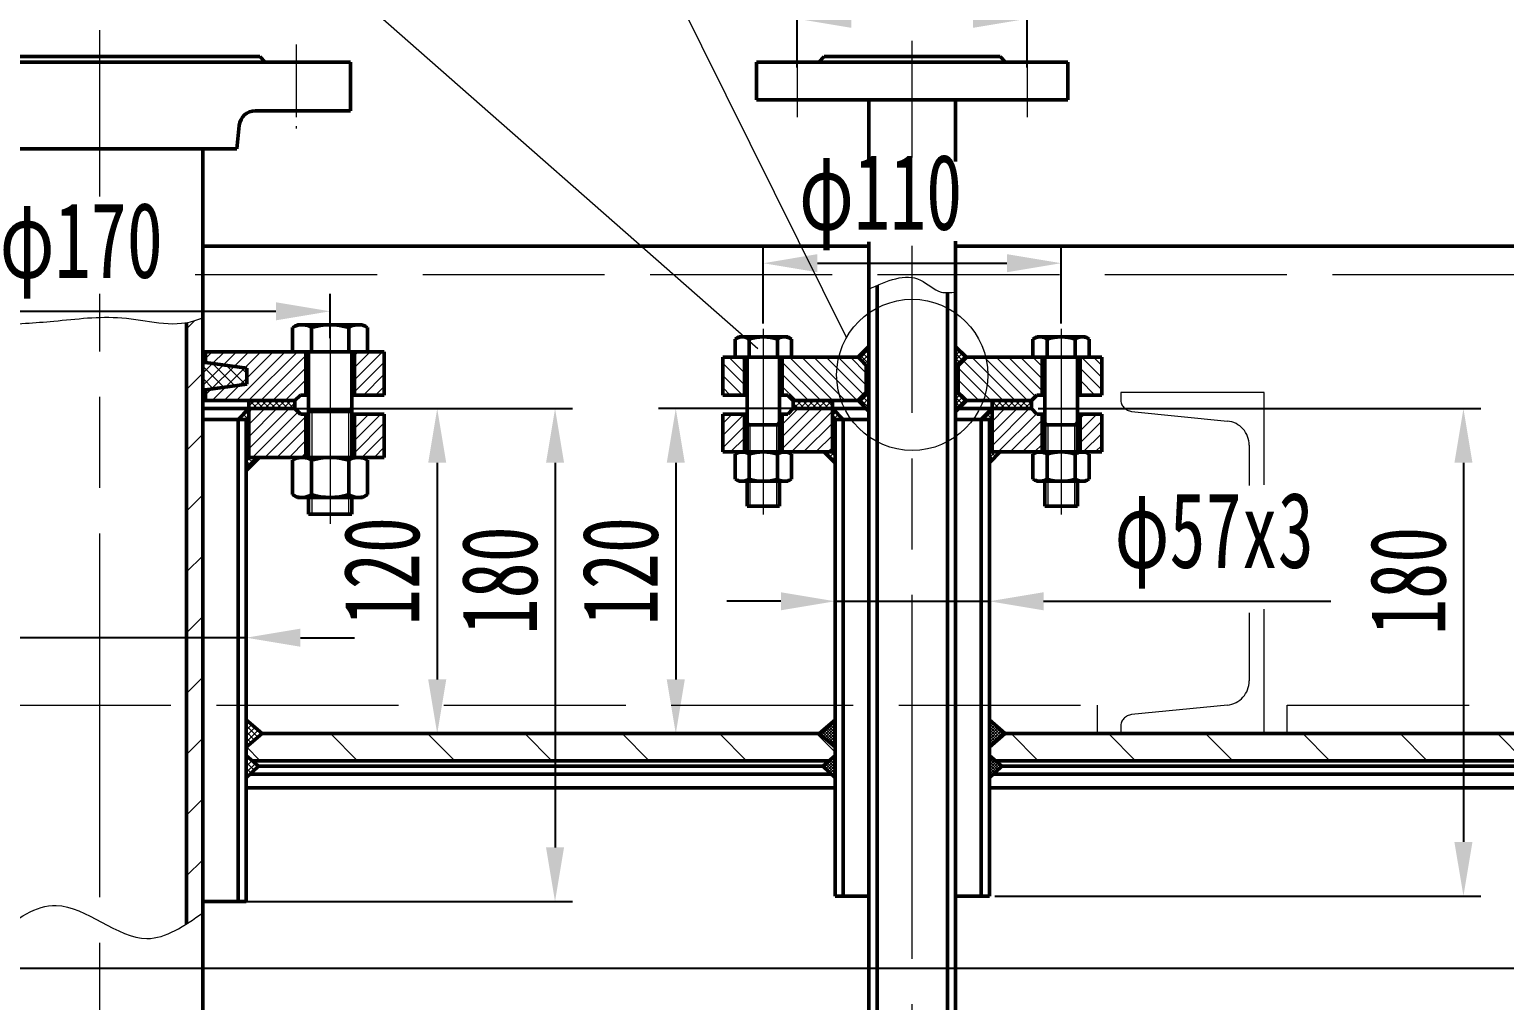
# Model space of a CAD drawing. Header units: millimetres. Extents: x 17368 to 100025, y -24769 to 12950.
# Drawn here: x 45430.4 to 45498.5, y -8988 to -8943.1 of the extents above; entities that cross this region are included whole.
import ezdxf

# ---------------------------------------------------------------- set-up
doc = ezdxf.new("R2010")
doc.units = ezdxf.units.MM
doc.header["$LTSCALE"] = 2.8
for name, pattern in [('AM_ISO02W050', [7.5, 6, -1.5]), ('AM_ISO02W050x2', [3.75, 3, -0.75]), ('AM_ISO08W050', [18, 12, -1.5, 3, -1.5]), ('AM_ISO08W050x2', [9, 6, -0.75, 1.5, -0.75])]:
    doc.linetypes.add(name, pattern=pattern)
doc.layers.get('0').update_dxf_attribs({"lineweight": 50})
doc.layers.get('Defpoints').update_dxf_attribs({"lineweight": 50})
for name, color, linetype, lineweight in [('AM_0N', 7, 'Continuous', 50), ('AM_3N', 6, 'AM_ISO02W050', 15), ('AM_4N', 3, 'Continuous', 15), ('AM_7N', 4, 'AM_ISO08W050', 15), ('细实线', 5, 'Continuous', 15)]:
    doc.layers.add(name, color=color, linetype=linetype, lineweight=lineweight)
doc.styles.add('仿宋体', font='', dxfattribs={"width": 0.7, "height": 3.5})
doc.styles.get('仿宋体').set_extended_font_data('FangSong_GB2312')
doc.dimstyles.new('ISO-25', dxfattribs={"dimtxt": 3.5, "dimasz": 2.5, "dimexe": 1.25, "dimexo": 0.625, "dimtad": 1, "dimdsep": 46, "dimtxsty": '仿宋体', "dimcen": 2.5, "dimadec": 0, "dimazin": 0, "dimtfac": 1, "dimtmove": 0, "dimatfit": 1, "dimfxl": 0, "dimarcsym": 0})
pattern_1 = [(45, (37331.3713, -9270.0737), (-0.280633004, 0.280633004), [])]
pattern_2 = [(45, (37331.3713, -9270.0737), (-0.140316502, 0.140316502), []), (135, (37331.3713, -9270.0737), (-0.140316502, -0.140316502), [])]

# ---------------------------------------------------------------- blocks, each defined once
blk = doc.blocks.new('*D1254')
at = {"layer": 'Defpoints', "color": 0, "lineweight": 15}
for p in [(45360.081, -8799.547), (45435.413, -8799.547), (45464.288, -9383.659)]:
    blk.add_point(p, dxfattribs=at)
at = {"layer": '细实线', "color": 0, "lineweight": -2}
for p, q in [((45434.788, -8799.547), (45359.281, -8799.547)), ((45360.081, -9381.159), (45360.081, -8802.047)), ((45463.663, -9383.659), (45359.281, -9383.659))]:
    blk.add_line(p, q, dxfattribs=at)
at = {"layer": '细实线', "color": 0, "lineweight": 15}
for points in [[(45359.664, -8802.047), (45360.497, -8802.047), (45360.081, -8799.547)], [(45359.664, -9381.159), (45360.497, -9381.159), (45360.081, -9383.659)]]:
    blk.add_solid(points, dxfattribs=at)
at = {"layer": '细实线', "color": 0, "lineweight": 15, "insert": (45357.531, -9091.603), "char_height": 3.5, "attachment_point": 5, "rotation": 90, "style": '仿宋体'}
blk.add_mtext('～4670', dxfattribs=at)
blk = doc.blocks.new('*D1255')
at = {"layer": 'Defpoints', "color": 0, "lineweight": 15}
for p in [(45442.114, -8960.647), (45449.232, -8975.647), (45449.844, -8975.647)]:
    blk.add_point(p, dxfattribs=at)
at = {"layer": '细实线', "color": 0, "lineweight": -2}
for p, q in [((45442.739, -8960.647), (45450.032, -8960.647)), ((45449.232, -8963.147), (45449.232, -8973.147)), ((45449.219, -8975.647), (45448.432, -8975.647))]:
    blk.add_line(p, q, dxfattribs=at)
at = {"layer": '细实线', "color": 0, "lineweight": 15}
for points in [[(45448.815, -8963.147), (45449.649, -8963.147), (45449.232, -8960.647)], [(45448.815, -8973.147), (45449.649, -8973.147), (45449.232, -8975.647)]]:
    blk.add_solid(points, dxfattribs=at)
at = {"layer": '细实线', "color": 0, "lineweight": 15, "insert": (45446.682, -8968.147), "char_height": 3.5, "attachment_point": 5, "rotation": 90, "style": '仿宋体'}
blk.add_mtext('120', dxfattribs=at)
blk = doc.blocks.new('*D1256')
at = {"layer": 'Defpoints', "color": 0, "lineweight": 15}
for p in [(45466.529, -8960.647), (45460.246, -8975.647), (45464.939, -8975.647)]:
    blk.add_point(p, dxfattribs=at)
at = {"layer": '细实线', "color": 0, "lineweight": -2}
for p, q in [((45465.904, -8960.647), (45459.446, -8960.647)), ((45460.246, -8963.147), (45460.246, -8973.147)), ((45464.314, -8975.647), (45459.446, -8975.647))]:
    blk.add_line(p, q, dxfattribs=at)
at = {"layer": '细实线', "color": 0, "lineweight": 15}
for points in [[(45459.83, -8963.147), (45460.663, -8963.147), (45460.246, -8960.647)], [(45459.83, -8973.147), (45460.663, -8973.147), (45460.246, -8975.647)]]:
    blk.add_solid(points, dxfattribs=at)
at = {"layer": '细实线', "color": 0, "lineweight": 15, "insert": (45457.696, -8968.147), "char_height": 3.5, "attachment_point": 5, "rotation": 90, "style": '仿宋体'}
blk.add_mtext('120', dxfattribs=at)
blk = doc.blocks.new('*D1257')
at = {"layer": 'Defpoints', "color": 0, "lineweight": 15}
for p in [(45444.288, -8956.154), (45423.038, -8958.022), (45444.288, -8958.023)]:
    blk.add_point(p, dxfattribs=at)
at = {"layer": '细实线', "color": 0, "lineweight": -2}
for p, q in [((45423.038, -8957.397), (45423.038, -8955.354)), ((45444.288, -8957.398), (45444.288, -8955.354)), ((45425.538, -8956.154), (45441.788, -8956.154))]:
    blk.add_line(p, q, dxfattribs=at)
at = {"layer": '细实线', "color": 0, "lineweight": 15}
for points in [[(45425.538, -8955.737), (45425.538, -8956.57), (45423.038, -8956.154)], [(45441.788, -8955.737), (45441.788, -8956.57), (45444.288, -8956.154)]]:
    blk.add_solid(points, dxfattribs=at)
at = {"layer": '细实线', "color": 0, "lineweight": 15, "insert": (45432.799, -8953.339), "char_height": 3.5, "attachment_point": 5, "style": '仿宋体'}
blk.add_mtext('φ170', dxfattribs=at)
blk = doc.blocks.new('*D1270')
at = {"layer": 'Defpoints', "color": 0, "linetype": 'Continuous', "lineweight": 15}
for p in [(45476.475, -8942.653), (45465.85, -8945.522), (45476.475, -8945.522)]:
    blk.add_point(p, dxfattribs=at)
at = {"layer": '细实线', "color": 0, "linetype": 'Continuous', "lineweight": -2}
for p, q in [((45465.85, -8944.897), (45465.85, -8941.853)), ((45476.475, -8944.897), (45476.475, -8941.853)), ((45468.35, -8942.653), (45473.975, -8942.653))]:
    blk.add_line(p, q, dxfattribs=at)
at = {"layer": '细实线', "color": 0, "linetype": 'Continuous', "lineweight": 15}
for points in [[(45468.35, -8942.237), (45468.35, -8943.07), (45465.85, -8942.653)], [(45473.975, -8942.237), (45473.975, -8943.07), (45476.475, -8942.653)]]:
    blk.add_solid(points, dxfattribs=at)
at = {"layer": '细实线', "color": 0, "linetype": 'Continuous', "lineweight": 15, "insert": (45470.763, -8939.838), "char_height": 3.5, "attachment_point": 5, "style": '仿宋体'}
blk.add_mtext('φ85', dxfattribs=at)
blk = doc.blocks.new('*D1275')
at = {"layer": 'Defpoints', "color": 0, "linetype": 'Continuous', "lineweight": 15}
for p in [(45369.225, -8977.522), (45414.762, -8977.522), (45539.913, -9348.821)]:
    blk.add_point(p, dxfattribs=at)
at = {"layer": '细实线', "color": 0, "linetype": 'Continuous', "lineweight": -2}
for p, q in [((45414.137, -8977.522), (45368.425, -8977.522)), ((45369.225, -9346.321), (45369.225, -8980.022)), ((45539.288, -9348.821), (45368.425, -9348.821))]:
    blk.add_line(p, q, dxfattribs=at)
at = {"layer": '细实线', "color": 0, "linetype": 'Continuous', "lineweight": 15}
for points in [[(45368.808, -8980.022), (45369.641, -8980.022), (45369.225, -8977.522)], [(45368.808, -9346.321), (45369.641, -9346.321), (45369.225, -9348.821)]]:
    blk.add_solid(points, dxfattribs=at)
at = {"layer": '细实线', "color": 0, "linetype": 'Continuous', "lineweight": 15, "insert": (45366.675, -9163.172), "char_height": 3.5, "attachment_point": 5, "rotation": 90, "style": '仿宋体'}
blk.add_mtext('2970', dxfattribs=at)
blk = doc.blocks.new('*D1289')
at = {"layer": 'Defpoints', "color": 0, "lineweight": 15}
for p in [(45478.038, -8953.934), (45464.288, -8957.335), (45478.038, -8957.335)]:
    blk.add_point(p, dxfattribs=at)
at = {"layer": '细实线', "color": 0, "lineweight": -2}
for p, q in [((45464.288, -8956.71), (45464.288, -8953.134)), ((45478.038, -8956.71), (45478.038, -8953.134)), ((45466.788, -8953.934), (45475.538, -8953.934))]:
    blk.add_line(p, q, dxfattribs=at)
at = {"layer": '细实线', "color": 0, "lineweight": 15}
for points in [[(45466.788, -8953.517), (45466.788, -8954.351), (45464.288, -8953.934)], [(45475.538, -8953.517), (45475.538, -8954.351), (45478.038, -8953.934)]]:
    blk.add_solid(points, dxfattribs=at)
at = {"layer": '细实线', "color": 0, "lineweight": 15, "insert": (45469.705, -8951.119), "char_height": 3.5, "attachment_point": 5, "style": '仿宋体'}
blk.add_mtext('φ110', dxfattribs=at)
blk = doc.blocks.new('*D1290')
at = {"layer": 'Defpoints', "color": 0, "lineweight": 15}
for p in [(45442.226, -8960.647), (45439.413, -8983.397), (45454.672, -8983.397)]:
    blk.add_point(p, dxfattribs=at)
at = {"layer": '细实线', "color": 0, "lineweight": -2}
for p, q in [((45442.851, -8960.647), (45455.472, -8960.647)), ((45454.672, -8963.147), (45454.672, -8980.897)), ((45440.038, -8983.397), (45455.472, -8983.397))]:
    blk.add_line(p, q, dxfattribs=at)
at = {"layer": '细实线', "color": 0, "lineweight": 15}
for points in [[(45454.256, -8963.147), (45455.089, -8963.147), (45454.672, -8960.647)], [(45454.256, -8980.897), (45455.089, -8980.897), (45454.672, -8983.397)]]:
    blk.add_solid(points, dxfattribs=at)
at = {"layer": '细实线', "color": 0, "lineweight": 15, "insert": (45452.122, -8968.574), "char_height": 3.5, "attachment_point": 5, "rotation": 90, "style": '仿宋体'}
blk.add_mtext('180', dxfattribs=at)
blk = doc.blocks.new('*D1291')
at = {"layer": 'Defpoints', "color": 0, "lineweight": 15}
for p in [(45476.352, -8960.647), (45474.35, -8983.147), (45496.613, -8983.147)]:
    blk.add_point(p, dxfattribs=at)
at = {"layer": '细实线', "color": 0, "lineweight": -2}
for p, q in [((45476.977, -8960.647), (45497.413, -8960.647)), ((45496.613, -8963.147), (45496.613, -8980.647)), ((45474.975, -8983.147), (45497.413, -8983.147))]:
    blk.add_line(p, q, dxfattribs=at)
at = {"layer": '细实线', "color": 0, "lineweight": 15}
for points in [[(45496.196, -8963.147), (45497.029, -8963.147), (45496.613, -8960.647)], [(45496.196, -8980.647), (45497.029, -8980.647), (45496.613, -8983.147)]]:
    blk.add_solid(points, dxfattribs=at)
at = {"layer": '细实线', "color": 0, "lineweight": 15, "insert": (45494.063, -8968.596), "char_height": 3.5, "attachment_point": 5, "rotation": 90, "style": '仿宋体'}
blk.add_mtext('180', dxfattribs=at)
blk = doc.blocks.new('*D1391')
at = {"layer": 'Defpoints', "color": 0, "lineweight": 15}
for p in [(45416.413, -8982.522), (45675.913, -8982.166), (45675.913, -8986.477)]:
    blk.add_point(p, dxfattribs=at)
at = {"layer": '细实线', "color": 0, "lineweight": -2}
for p, q in [((45416.413, -8983.147), (45416.413, -8987.277)), ((45675.913, -8982.791), (45675.913, -8987.277)), ((45418.913, -8986.477), (45673.413, -8986.477))]:
    blk.add_line(p, q, dxfattribs=at)
at = {"layer": '细实线', "color": 0, "lineweight": 15}
for points in [[(45418.913, -8986.06), (45418.913, -8986.893), (45416.413, -8986.477)], [(45673.413, -8986.06), (45673.413, -8986.893), (45675.913, -8986.477)]]:
    blk.add_solid(points, dxfattribs=at)
at = {"layer": '细实线', "color": 0, "lineweight": 15, "insert": (45544.736, -8983.662), "char_height": 3.5, "attachment_point": 5, "style": '仿宋体'}
blk.add_mtext('φ2076', dxfattribs=at)
blk = doc.blocks.new('*D1392')
at = {"layer": 'Defpoints', "color": 0, "lineweight": 15}
for p in [(45413.538, -8980.71), (45678.788, -8980.71), (45678.788, -8992.648)]:
    blk.add_point(p, dxfattribs=at)
at = {"layer": '细实线', "color": 0, "lineweight": -2}
for p, q in [((45413.538, -8981.335), (45413.538, -8993.448)), ((45678.788, -8981.335), (45678.788, -8993.448)), ((45416.038, -8992.648), (45676.288, -8992.648))]:
    blk.add_line(p, q, dxfattribs=at)
at = {"layer": '细实线', "color": 0, "lineweight": 15}
for points in [[(45416.038, -8992.232), (45416.038, -8993.065), (45413.538, -8992.648)], [(45676.288, -8992.232), (45676.288, -8993.065), (45678.788, -8992.648)]]:
    blk.add_solid(points, dxfattribs=at)
at = {"layer": '细实线', "color": 0, "lineweight": 15, "insert": (45544.812, -8989.834), "char_height": 3.5, "attachment_point": 5, "style": '仿宋体'}
blk.add_mtext('φ2122', dxfattribs=at)
blk = doc.blocks.new('*D1482')
at = {"layer": 'Defpoints', "color": 0, "lineweight": 15}
for p in [(45426.913, -8971.22), (45426.913, -8971.52), (45440.413, -8971.52)]:
    blk.add_point(p, dxfattribs=at)
at = {"layer": '细实线', "color": 0, "lineweight": -2}
for p, q in [((45426.913, -8970.895), (45426.913, -8970.42)), ((45440.413, -8970.895), (45440.413, -8970.42)), ((45424.413, -8971.22), (45403.631, -8971.22)), ((45440.413, -8971.22), (45426.913, -8971.22)), ((45442.913, -8971.22), (45445.413, -8971.22))]:
    blk.add_line(p, q, dxfattribs=at)
at = {"layer": '细实线', "color": 0, "lineweight": 15}
for points in [[(45424.413, -8970.803), (45424.413, -8971.636), (45426.913, -8971.22)], [(45442.913, -8970.803), (45442.913, -8971.636), (45440.413, -8971.22)]]:
    blk.add_solid(points, dxfattribs=at)
at = {"layer": '细实线', "color": 0, "lineweight": 15, "insert": (45409.828, -8968.405), "char_height": 3.5, "attachment_point": 5, "style": '仿宋体'}
blk.add_mtext('φ108x4', dxfattribs=at)
blk = doc.blocks.new('*D1483')
at = {"layer": 'Defpoints', "color": 0, "lineweight": 15}
for p in [(45467.6, -8969.337), (45474.725, -8969.337), (45474.725, -8969.539)]:
    blk.add_point(p, dxfattribs=at)
at = {"layer": '细实线', "color": 0, "lineweight": -2}
for p, q in [((45465.1, -8969.539), (45462.6, -8969.539)), ((45467.6, -8969.539), (45474.725, -8969.539)), ((45477.225, -8969.539), (45490.49, -8969.539)), ((45467.6, -8969.962), (45467.6, -8970.339)), ((45474.725, -8969.962), (45474.725, -8970.339))]:
    blk.add_line(p, q, dxfattribs=at)
at = {"layer": '细实线', "color": 0, "lineweight": 15}
for points in [[(45465.1, -8969.122), (45465.1, -8969.955), (45467.6, -8969.539)], [(45477.225, -8969.122), (45477.225, -8969.955), (45474.725, -8969.539)]]:
    blk.add_solid(points, dxfattribs=at)
at = {"layer": '细实线', "color": 0, "lineweight": 15, "insert": (45485.107, -8966.724), "char_height": 3.5, "attachment_point": 5, "style": '仿宋体'}
blk.add_mtext('φ57x3', dxfattribs=at)
blk = doc.blocks.new('A$C194C15C4')
at = {"layer": 'AM_0N', "extrusion": (0, 1, 0)}
for p, q in [((9, 0), (-9, 0)), ((9, -10.8), (-9, -10.8))]:
    blk.add_line(p, q, dxfattribs=at)
at = {"layer": 'AM_0N', "extrusion": (-0.5, 0.866025, 0)}
blk.add_line((-10.39, -0.81), (-9, 0), dxfattribs=at)
at = {"layer": 'AM_0N', "extrusion": (1, 0, 0)}
for p, q in [((-10.39, -0.81), (-10.39, -9.99)), ((-5.2, -0.81), (-5.2, -9.99)), ((5.2, -0.81), (5.2, -9.99)), ((10.39, -0.81), (10.39, -9.99))]:
    blk.add_line(p, q, dxfattribs=at)
at = {"layer": 'AM_0N', "extrusion": (0.5, 0.866025, 0)}
blk.add_line((10.39, -0.81), (9, 0), dxfattribs=at)
at = {"layer": 'AM_0N'}
for p, q in [((-10.39, -9.99), (-9, -10.8)), ((10.39, -9.99), (9, -10.8))]:
    blk.add_line(p, q, dxfattribs=at)
for centre, radius, start, end in [((-7.8, -4.6), 4.6, 55.5615, 115.5615), ((0, -17.17), 17.17, 72.383, 107.617), ((7.8, -4.6), 4.6, 64.4385, 124.4385), ((-7.8, -6.2), 4.6, 244.4385, 304.4385), ((0, 6.37), 17.17, 252.383, 287.617), ((7.8, -6.2), 4.6, 235.5615, 295.5615)]:
    blk.add_arc(centre, radius, start, end, dxfattribs=at)

msp = doc.modelspace()

# ---------------------------------------------------------------- hatches: boundary and pattern name
at = {"layer": '细实线', "lineweight": 13}
h = msp.add_hatch(dxfattribs=at)
h.set_pattern_fill('ANSI37', color=256, scale=0.05, style=0)
h.paths.add_polyline_path([(45468.66269, -8958.27243), (45469.16269, -8958.77243), (45469.16269, -8957.77243)])
h.paths.add_polyline_path([(45473.66272, -8958.27243), (45473.16269, -8957.77241), (45473.16269, -8958.77246)])
h.paths.add_polyline_path([(45473.16269, -8960.77247), (45473.66272, -8960.27245), (45473.16269, -8959.77243)])
h.paths.add_polyline_path([(45469.16269, -8959.77245), (45468.66269, -8960.27245), (45469.16269, -8960.77245)])
h.paths.add_polyline_path([(45467.47521, -8960.64746), (45467.4752, -8961.14745), (45467.97519, -8961.14745)])
h.paths.add_polyline_path([(45467.60019, -8963.14747), (45467.60019, -8962.64746), (45467.10019, -8962.64746)])
h.paths.add_polyline_path([(45474.72519, -8963.14749), (45475.22522, -8962.64746), (45474.72519, -8962.64746)])
h.paths.add_polyline_path([(45474.85019, -8960.64748), (45474.35022, -8961.14745), (45474.85019, -8961.14745)])
at = {"layer": '细实线', "lineweight": 15}
h = msp.add_hatch(dxfattribs=at)
h.set_pattern_fill('ANSI31', color=256, scale=0.125, style=0)
h.set_pattern_definition(pattern_1)
h.paths.add_polyline_path([(45421.9127, -8958.02243), (45420.5377, -8958.02242), (45420.5377, -8960.02242), (45421.9127, -8960.02243)])
h.paths.add_polyline_path([(45426.88876, -8958.77246), (45428.7877, -8958.52246), (45428.7877, -8958.02246), (45424.1627, -8958.02244), (45424.1627, -8960.02244), (45424.4127, -8960.02244), (45424.6627, -8960.27244), (45428.7877, -8960.27246), (45428.7877, -8959.77246), (45426.88876, -8959.52246)])
h.paths.add_polyline_path([(45443.1627, -8958.02252), (45438.5377, -8958.0225), (45438.5377, -8958.52246), (45440.43664, -8958.77246), (45440.43664, -8959.52246), (45438.5377, -8959.77246), (45438.5377, -8960.2725), (45442.6627, -8960.27252), (45442.9127, -8960.02252), (45443.1627, -8960.02252)])
h.paths.add_polyline_path([(45446.7877, -8958.02253), (45445.4127, -8958.02253), (45445.4127, -8960.02253), (45446.7877, -8960.02253)])
h = msp.add_hatch(dxfattribs=at)
h.set_pattern_fill('ANSI37', color=256, scale=0.125, style=0)
h.set_pattern_definition([(45, (37331.3713, -9270.0737), (-0.280633004, 0.280633004), []), (135, (37331.3713, -9270.0737), (-0.280633004, -0.280633004), [])])
h.paths.add_polyline_path([(45428.9158, -8958.52246), (45428.7877, -8958.52246), (45426.88876, -8958.77246), (45426.88876, -8959.52246), (45428.7877, -8959.77246), (45428.9158, -8959.77246)])
h.paths.add_polyline_path([(45440.43664, -8958.77246), (45438.5377, -8958.52246), (45438.41271, -8958.52246), (45438.41271, -8959.77246), (45438.5377, -8959.77246), (45440.43664, -8959.52246)])
h = msp.add_hatch(dxfattribs=at)
h.set_pattern_fill('ANSI31', color=256, scale=0.125, angle=90, style=0)
h.set_pattern_definition([(135, (37331.3713, -9270.0737), (-0.280633004, -0.280633004), [])])
h.paths.add_polyline_path([(45462.41271, -8960.02243), (45463.41271, -8960.02243), (45463.4127, -8958.27243), (45462.4127, -8958.27243)])
h.paths.add_polyline_path([(45465.1627, -8958.27243), (45465.16271, -8960.02243), (45465.41271, -8960.02243), (45465.66271, -8960.27243), (45468.66271, -8960.27243), (45469.0377, -8959.89745), (45469.03769, -8958.64743), (45468.66269, -8958.27243)])
h.paths.add_polyline_path([(45473.66272, -8958.27243), (45473.28769, -8958.64746), (45473.2877, -8959.89743), (45473.6627, -8960.27243), (45476.66271, -8960.27243), (45476.9127, -8960.02243), (45477.1627, -8960.02243), (45477.1627, -8958.27243)])
h.paths.add_polyline_path([(45478.9127, -8960.02243), (45479.9127, -8960.02243), (45479.9127, -8958.27243), (45478.9127, -8958.27243)])
h = msp.add_hatch(dxfattribs=at)
h.set_pattern_fill('ANSI31', color=256, scale=0.125, style=0)
h.set_pattern_definition(pattern_1)
h.paths.add_polyline_path([(45421.9127, -8960.89745), (45420.5377, -8960.89745), (45420.53769, -8962.89745), (45421.91269, -8962.89745)])
h.paths.add_polyline_path([(45426.7877, -8960.64745), (45424.6627, -8960.64745), (45424.4127, -8960.89745), (45424.1627, -8960.89745), (45424.16269, -8962.89745), (45426.78769, -8962.89745)])
h.paths.add_polyline_path([(45443.1627, -8960.89745), (45442.9127, -8960.89745), (45442.6627, -8960.64745), (45440.5377, -8960.64745), (45440.53769, -8962.89745), (45443.16269, -8962.89745)])
h.paths.add_polyline_path([(45446.7877, -8960.89745), (45445.4127, -8960.89745), (45445.41269, -8962.89745), (45446.78769, -8962.89745)])
at = {"layer": '细实线', "lineweight": 13}
h = msp.add_hatch(dxfattribs=at)
h.set_pattern_fill('ANSI37', color=256, scale=0.05, style=0)
h.paths.add_polyline_path([(45426.7877, -8960.64745), (45426.7877, -8961.14745), (45427.2877, -8961.14745)])
h.paths.add_polyline_path([(45426.9127, -8963.49669), (45426.9127, -8962.89745), (45426.31346, -8962.89745)])
h.paths.add_polyline_path([(45440.5377, -8961.14741), (45440.5377, -8960.64745), (45440.53765, -8960.64745), (45440.0377, -8961.1474), (45440.0377, -8961.14742)])
h.paths.add_polyline_path([(45440.4127, -8963.49665), (45441.01189, -8962.89745), (45440.4127, -8962.89745)])
at = {"layer": '细实线', "linetype": 'Continuous', "lineweight": 15}
h = msp.add_hatch(dxfattribs=at)
h.set_pattern_fill('ANSI37', color=5, scale=0.0625, style=0)
h.set_pattern_definition(pattern_2)
h.paths.add_polyline_path([(45442.6627, -8960.27252), (45440.5377, -8960.27251), (45440.5377, -8960.64739), (45440.5377, -8960.64745), (45442.6627, -8960.64745)])
h = msp.add_hatch(dxfattribs=at)
h.set_pattern_fill('ANSI31', color=5, scale=0.125, style=0)
h.set_pattern_definition([(45, (37338.86367, -9297.31316), (-0.280633004, 0.280633004), [])])
h.paths.add_polyline_path([(45465.1627, -8962.64746), (45467.4752, -8962.64746), (45467.47521, -8960.64746), (45465.66271, -8960.64746), (45465.41271, -8960.89746), (45465.16271, -8960.89746)])
h.paths.add_polyline_path([(45462.4127, -8962.64746), (45463.4127, -8962.64746), (45463.41271, -8960.89746), (45462.41271, -8960.89746)])
h.paths.add_polyline_path([(45474.8502, -8962.64746), (45477.1627, -8962.64746), (45477.1627, -8960.89746), (45476.9127, -8960.89746), (45476.66271, -8960.64746), (45474.85021, -8960.64746)])
h.paths.add_polyline_path([(45478.9127, -8962.64746), (45479.9127, -8962.64746), (45479.9127, -8960.89746), (45478.9127, -8960.89746)])
h = msp.add_hatch(dxfattribs=at)
h.set_pattern_fill('ANSI37', color=5, scale=0.0625, style=0)
h.set_pattern_definition(pattern_2)
h.paths.add_polyline_path([(45465.66271, -8960.27243), (45465.66271, -8960.64746), (45467.47519, -8960.64746), (45467.47519, -8960.64746), (45467.47519, -8960.64745), (45467.47519, -8960.27243)])
h.paths.add_polyline_path([(45476.66271, -8960.64746), (45476.66271, -8960.27243), (45474.85019, -8960.27243), (45474.85019, -8960.64746)])
h = msp.add_hatch(dxfattribs=at)
h.set_pattern_fill('ANSI37', color=5, scale=0.0625, style=0)
h.set_pattern_definition([(45, (-14672.89618, -622.47871), (-0.1403165019, 0.1403165019), []), (135, (-14672.89618, -622.47871), (-0.1403165019, -0.1403165019), [])])
h.paths.add_polyline_path([(45440.41267, -8975.01321), (45440.41267, -8976.27397), (45441.14616, -8975.64745)])
h.paths.add_polyline_path([(45440.41267, -8977.68521), (45440.98182, -8977.14745), (45440.41267, -8976.65184)])
h.paths.add_polyline_path([(45426.91267, -8976.65185), (45426.34353, -8977.14745), (45426.91267, -8977.68521)])
h.paths.add_polyline_path([(45426.17919, -8975.64745), (45426.91267, -8976.27396), (45426.91267, -8975.01321)])
h = msp.add_hatch(dxfattribs=at)
h.set_pattern_fill('ANSI37', color=5, scale=0.03, style=0)
h.set_pattern_definition([(45, (-21993.8874, -4614.7845), (-0.06735192091, 0.06735192091), []), (135, (-21993.8874, -4614.7845), (-0.06735192091, -0.06735192091), [])])
h.paths.add_polyline_path([(45467.60019, -8975.01321), (45466.86671, -8975.64745), (45467.60019, -8976.27396)])
h.paths.add_polyline_path([(45467.60019, -8976.65185), (45467.03106, -8977.14745), (45467.60019, -8977.68521)])
h.paths.add_polyline_path([(45475.4587, -8975.64745), (45474.72519, -8975.01319), (45474.72519, -8976.27398)])
h.paths.add_polyline_path([(45474.72519, -8976.65183), (45474.72519, -8977.68523), (45475.29435, -8977.14745)])
at = {"layer": '细实线', "lineweight": 15}
h = msp.add_hatch(dxfattribs=at)
h.set_pattern_fill('ANSI31', color=256, angle=90, style=0)
h.set_pattern_definition([(135, (-21993.8874, -4614.7845), (-2.24506403, -2.24506403), [])])
h.paths.add_polyline_path([(45414.46364, -8975.64745), (45413.53771, -8975.64745), (45413.53771, -8976.89745), (45415.16271, -8976.89745), (45415.16271, -8975.64745)])
h.paths.add_polyline_path([(45426.63063, -8976.89745), (45426.91267, -8976.65185), (45426.91267, -8976.27396), (45426.17919, -8975.64745), (45417.66271, -8975.64745), (45417.66271, -8976.89745)])
h.paths.add_polyline_path([(45467.31815, -8976.89745), (45467.60019, -8976.65185), (45467.60019, -8976.27396), (45466.86671, -8975.64745), (45441.14616, -8975.64745), (45440.41267, -8976.27397), (45440.41267, -8976.65184), (45440.69473, -8976.89745)])
h.paths.add_polyline_path([(45475.4587, -8975.64745), (45474.72519, -8976.27398), (45474.72519, -8976.65183), (45475.00726, -8976.89745), (45527.2747, -8976.89745), (45527.72521, -8976.5324), (45527.72521, -8976.32137), (45527.08376, -8975.64745)])
h.paths.add_polyline_path([(45565.24166, -8975.64745), (45564.60021, -8976.32137), (45564.60021, -8976.6357), (45564.92082, -8976.89745), (45618.99078, -8976.89745), (45619.16269, -8976.70971), (45619.16269, -8976.05496), (45618.66523, -8975.64745)])
h.paths.add_polyline_path([(45674.66271, -8976.89745), (45674.66271, -8975.64745), (45623.66018, -8975.64745), (45623.16269, -8976.05498), (45623.16269, -8976.70969), (45623.33463, -8976.89745)])
h.paths.add_polyline_path([(45678.78771, -8975.64745), (45677.16271, -8975.64745), (45677.16271, -8976.89745), (45678.78771, -8976.89745)])

# ---------------------------------------------------------------- linework, layer by layer
for p, q in [((45438.41271, -9008.40264), (45438.41271, -8948.64745)), ((45437.66271, -8984.42744), (45437.66271, -8956.67669)), ((45440.03768, -8961.14742), (45438.41271, -8961.14742)), ((45441.14616, -8975.64745), (45466.86671, -8975.64745)), ((45475.4587, -8975.64745), (45527.08376, -8975.64745)), ((45440.69473, -8976.89745), (45467.31815, -8976.89745)), ((45475.00726, -8976.89745), (45527.2747, -8976.89745)), ((45440.58494, -8977.52245), (45467.42794, -8977.52245)), ((45440.98182, -8977.14745), (45467.03106, -8977.14745)), ((45474.89747, -8977.52245), (45527.72521, -8977.52245)), ((45475.29435, -8977.14745), (45527.55694, -8977.14745)), ((45440.41267, -8978.14745), (45467.60019, -8978.14745)), ((45474.72519, -8978.14745), (45527.72521, -8978.14745))]:
    msp.add_line(p, q)
at = {"color": 7}
for p, q in [((45438.5377, -8958.52246), (45438.4127, -8958.52246)), ((45438.5377, -8958.52246), (45440.43664, -8958.77246)), ((45440.43664, -8958.77246), (45440.43664, -8959.52246)), ((45438.5377, -8959.77246), (45438.4127, -8959.77246)), ((45438.5377, -8959.77246), (45440.43664, -8959.52246)), ((45438.5377, -8960.27246), (45438.5377, -8959.77246)), ((45442.6627, -8960.27252), (45442.9127, -8960.02252)), ((45442.6627, -8960.27252), (45438.41271, -8960.2725)), ((45442.6627, -8960.64745), (45438.41271, -8960.64745)), ((45440.5377, -8960.64739), (45440.5377, -8960.27251)), ((45442.6627, -8960.27252), (45442.6627, -8960.64745)), ((45442.6627, -8960.64745), (45442.9127, -8960.89745))]:
    msp.add_line(p, q, dxfattribs=at)
at = {"layer": 'AM_0N'}
for p, q in [((45438.41271, -8953.14745), (45469.16269, -8953.14745)), ((45473.16269, -8953.14745), (45500.53771, -8953.14745)), ((45442.55521, -8956.90667), (45442.78771, -8956.77243)), ((45446.02021, -8956.90667), (45445.78771, -8956.77243)), ((45462.98832, -8957.43561), (45463.1627, -8957.33493)), ((45465.58707, -8957.43561), (45465.4127, -8957.33493)), ((45476.73834, -8957.43562), (45476.91272, -8957.33495)), ((45479.33709, -8957.43563), (45479.16272, -8957.33495)), ((45476.73833, -8963.8968), (45476.9127, -8963.99748)), ((45479.33708, -8963.89681), (45479.1627, -8963.99748))]:
    msp.add_line(p, q, dxfattribs=at)
at = {"layer": 'AM_0N', "extrusion": (-1, 0, 0)}
for p, q in [((45442.55521, -8956.90667), (45442.55521, -8958.02243)), ((45443.42123, -8956.90667), (45443.42123, -8958.02243)), ((45445.15418, -8956.90667), (45445.15418, -8958.02243)), ((45446.02021, -8956.90667), (45446.02021, -8958.02243)), ((45443.28771, -8958.02243), (45443.28771, -8962.89745)), ((45445.28771, -8958.02243), (45445.28771, -8962.89745)), ((45443.42144, -8963.03168), (45443.42144, -8964.61322)), ((45443.28771, -8964.74745), (45443.28771, -8965.52243)), ((45445.28771, -8964.74745), (45445.28771, -8965.52243))]:
    msp.add_line(p, q, dxfattribs=at)
at = {"layer": 'AM_0N', "extrusion": (0, 1, 0)}
for p, q in [((45442.78771, -8956.77243), (45445.78771, -8956.77243)), ((45465.4127, -8957.33493), (45463.1627, -8957.33493)), ((45443.28771, -8958.02243), (45442.55521, -8958.02243)), ((45443.28771, -8958.02243), (45445.28771, -8958.02243)), ((45445.28771, -8958.02243), (45443.28771, -8958.02243)), ((45446.02021, -8958.02243), (45445.28771, -8958.02243)), ((45462.98832, -8958.27243), (45463.5377, -8958.27243)), ((45465.0377, -8958.27243), (45463.5377, -8958.27243)), ((45463.5377, -8958.27243), (45465.0377, -8958.27243)), ((45465.0377, -8958.27243), (45465.58707, -8958.27243)), ((45445.28772, -8960.77243), (45443.28772, -8960.77243)), ((45463.5377, -8961.39743), (45465.0377, -8961.39743)), ((45442.78769, -8962.89745), (45445.78769, -8962.89745)), ((45442.78769, -8964.74745), (45445.78769, -8964.74745)), ((45463.67189, -8965.14743), (45463.5377, -8965.14743)), ((45463.5377, -8965.14743), (45465.0377, -8965.14743)), ((45463.67189, -8965.14743), (45464.90351, -8965.14743)), ((45465.0377, -8965.14743), (45464.90351, -8965.14743)), ((45445.28771, -8965.52243), (45443.28771, -8965.52243))]:
    msp.add_line(p, q, dxfattribs=at)
at = {"layer": 'AM_0N', "extrusion": (1, 0, 0)}
for p, q in [((45462.98832, -8957.43561), (45462.98832, -8958.27243)), ((45463.63784, -8957.43561), (45463.63784, -8958.27243)), ((45464.93755, -8957.43561), (45464.93755, -8958.27243)), ((45465.58707, -8957.43561), (45465.58707, -8958.27243)), ((45463.5377, -8958.27243), (45463.5377, -8961.80368)), ((45465.0377, -8958.27243), (45465.0377, -8961.80368)), ((45463.5377, -8961.39743), (45463.5377, -8961.17868)), ((45463.5377, -8961.39743), (45463.5377, -8962.64746)), ((45465.0377, -8961.39743), (45465.0377, -8961.17868)), ((45465.0377, -8961.39743), (45465.0377, -8962.64746)), ((45463.5377, -8963.99746), (45463.5377, -8965.14743)), ((45465.0377, -8963.99746), (45465.0377, -8965.14743))]:
    msp.add_line(p, q, dxfattribs=at)
at = {"layer": 'AM_0N', "extrusion": (-1, 2.17352e-06, 0)}
for p, q in [((45476.73834, -8957.43562), (45476.73834, -8958.27245)), ((45477.38786, -8957.43562), (45477.38786, -8958.27245)), ((45478.68757, -8957.43563), (45478.68757, -8958.27245)), ((45479.33709, -8957.43563), (45479.33709, -8958.27245)), ((45477.28771, -8958.27245), (45477.28771, -8961.8037)), ((45478.78771, -8958.27245), (45478.78771, -8961.8037)), ((45477.28771, -8961.39745), (45477.2877, -8962.64748)), ((45477.28771, -8961.39745), (45477.28771, -8961.1787)), ((45478.78771, -8961.39745), (45478.7877, -8962.64748)), ((45478.78771, -8961.39745), (45478.78771, -8961.1787)), ((45476.73833, -8962.74815), (45476.73833, -8963.8968)), ((45477.38802, -8962.74815), (45477.38801, -8963.8968)), ((45478.68739, -8962.74816), (45478.68739, -8963.89681)), ((45479.33708, -8962.74816), (45479.33708, -8963.89681)), ((45477.2877, -8963.99748), (45477.2877, -8965.14745)), ((45478.7877, -8963.99748), (45478.7877, -8965.14745))]:
    msp.add_line(p, q, dxfattribs=at)
at = {"layer": 'AM_0N', "extrusion": (2.17352e-06, 1, 0)}
for p, q in [((45476.91272, -8957.33495), (45479.16272, -8957.33495)), ((45477.28771, -8958.27245), (45476.73834, -8958.27245)), ((45477.28771, -8958.27245), (45478.78771, -8958.27245)), ((45478.78771, -8958.27245), (45477.28771, -8958.27245)), ((45479.33709, -8958.27245), (45478.78771, -8958.27245)), ((45478.78771, -8961.39745), (45477.28771, -8961.39745)), ((45476.9127, -8962.64748), (45479.1627, -8962.64748)), ((45476.9127, -8963.99748), (45479.1627, -8963.99748)), ((45477.2877, -8965.14745), (45477.42189, -8965.14745)), ((45478.7877, -8965.14745), (45477.2877, -8965.14745)), ((45478.65351, -8965.14745), (45477.42189, -8965.14745)), ((45478.65351, -8965.14745), (45478.7877, -8965.14745))]:
    msp.add_line(p, q, dxfattribs=at)
at = {"layer": 'AM_0N', "extrusion": (-0.499998, 0.866026, 0)}
msp.add_line((45476.73833, -8962.74815), (45476.9127, -8962.64748), dxfattribs=at)
at = {"layer": 'AM_0N', "extrusion": (0.500002, 0.866024, 0)}
msp.add_line((45479.33708, -8962.74816), (45479.1627, -8962.64748), dxfattribs=at)
at = {"layer": 'AM_0N', "extrusion": (2.64341e-13, 1, 0)}
msp.add_line((45480.78771, -8975.64745), (45487.41271, -8975.64745), dxfattribs=at)
at = {"layer": 'AM_0N'}
for points in [[(45442.55519, -8963.03168), (45442.78769, -8962.89745)], [(45446.02019, -8963.03168), (45445.78769, -8962.89745)], [(45442.55519, -8964.61322), (45442.78769, -8964.74745)], [(45446.02019, -8964.61322), (45445.78769, -8964.74745)]]:
    msp.add_lwpolyline(points, dxfattribs=at)
at = {"layer": 'AM_0N', "extrusion": (-1, 0, 0)}
for elevation in [-45442.55519, -45445.15394, -45446.02019]:
    msp.add_lwpolyline([(8963.03168, 0), (8964.61322, 0)], dxfattribs=dict(at, elevation=elevation))
at = {"layer": 'AM_0N'}
for centre, radius, start, end in [((45442.98822, -8957.53796), 0.76552, 55.5531276, 115.5531276), ((45444.28771, -8959.63608), 2.86365, 72.387526, 107.612474), ((45445.5872, -8957.53796), 0.76552, 64.4468724, 124.4468724), ((45463.31308, -8957.90908), 0.57414, 55.5531276, 115.5531276), ((45464.2877, -8959.48267), 2.14773, 72.387526, 107.612474), ((45465.26231, -8957.90908), 0.57414, 64.4468724, 124.4468724), ((45477.0631, -8957.90909), 0.57414, 55.5530031, 115.5530031), ((45478.03771, -8959.48268), 2.14773, 72.3874015, 107.6123495), ((45479.01233, -8957.9091), 0.57414, 64.4467478, 124.4467478), ((45477.06317, -8963.22189), 0.57442, 55.5614061, 115.5614061), ((45478.0377, -8964.79413), 2.14665, 72.3829066, 107.6168443), ((45479.01223, -8963.2219), 0.57442, 64.4383449, 124.4383449), ((45442.98831, -8963.66334), 0.76589, 55.5615306, 115.5615306), ((45444.28769, -8965.75965), 2.8622, 72.3830312, 107.6169688), ((45445.58706, -8963.66334), 0.76589, 64.4384694, 124.4384694), ((45477.06317, -8963.42306), 0.57442, 244.4383449, 304.4383449), ((45478.03771, -8961.85083), 2.14665, 252.3829066, 287.6168443), ((45479.01223, -8963.42307), 0.57442, 235.5614061, 295.5614061), ((45442.98831, -8963.98156), 0.76589, 244.4384694, 304.4384694), ((45444.28769, -8961.88525), 2.8622, 252.3830312, 287.6169688), ((45445.58706, -8963.98156), 0.76589, 235.5615306, 295.5615306)]:
    msp.add_arc(centre, radius, start, end, dxfattribs=at)
at = {"layer": 'AM_3N', "linetype": 'AM_ISO02W050x2', "lineweight": 15, "extrusion": (0, 1, 0)}
for p, q in [((45438.0627, -8954.45995), (45674.28771, -8954.45995)), ((45418.03771, -8974.33495), (45479.72521, -8974.33495)), ((45488.47521, -8974.33495), (45599.98511, -8974.33495))]:
    msp.add_line(p, q, dxfattribs=at)
at = {"layer": 'AM_3N', "linetype": 'AM_ISO02W050x2', "lineweight": 15, "extrusion": (2.64341e-13, 1, 0)}
msp.add_line((45487.41271, -8959.89745), (45480.78771, -8959.89745), dxfattribs=at)
at = {"layer": 'AM_3N', "linetype": 'AM_ISO02W050x2', "lineweight": 15, "extrusion": (-1, 2.64341e-13, 0)}
for p, q in [((45480.78771, -8959.89745), (45480.78771, -8960.21652)), ((45487.41271, -8964.15933), (45487.41271, -8959.89745)), ((45486.72521, -8962.33744), (45486.72521, -8964.19113)), ((45486.72521, -8970.07913), (45486.72521, -8973.20746)), ((45487.41271, -8975.64745), (45487.41271, -8969.90963))]:
    msp.add_line(p, q, dxfattribs=at)
at = {"layer": 'AM_3N', "linetype": 'AM_ISO02W050x2', "lineweight": 15, "extrusion": (-0.099504, -0.995037, 0)}
msp.add_line((45481.29423, -8960.77623), (45485.71215, -8961.21802), dxfattribs=at)
at = {"layer": 'AM_3N', "linetype": 'AM_ISO02W050x2'}
msp.add_line((45479.72521, -8975.64745), (45479.72521, -8974.33495), dxfattribs=at)
at = {"layer": 'AM_3N', "linetype": 'AM_ISO02W050x2', "lineweight": 15, "extrusion": (0.099504, -0.995037, 0)}
msp.add_line((45485.71215, -8974.32688), (45481.29423, -8974.76867), dxfattribs=at)
at = {"layer": 'AM_3N', "linetype": 'AM_ISO02W050x2', "lineweight": 15}
msp.add_line((45488.47521, -8975.64745), (45488.47521, -8974.33495), dxfattribs=at)
at = {"layer": 'AM_3N', "linetype": 'AM_ISO02W050x2', "extrusion": (-1, 2.64341e-13, 0)}
msp.add_line((45480.78771, -8975.32838), (45480.78771, -8975.64745), dxfattribs=at)
at = {"layer": 'AM_3N', "linetype": 'AM_ISO02W050x2', "lineweight": 15}
for centre, radius, start, end in [((45481.35021, -8960.21652), 0.5625, 180, 264.2894069), ((45485.60021, -8962.33744), 1.125, 0, 84.2894069), ((45485.60021, -8973.20746), 1.125, 275.7105931, 0)]:
    msp.add_arc(centre, radius, start, end, dxfattribs=at)
at = {"layer": 'AM_3N', "linetype": 'AM_ISO02W050x2'}
msp.add_arc((45481.35021, -8975.32838), 0.5625, 95.7105931, 180, dxfattribs=at)
at = {"layer": 'AM_4N', "lineweight": 15}
for p, q in [((45443.44109, -8960.77243), (45443.28772, -8960.52243)), ((45445.13436, -8960.77243), (45445.28772, -8960.52243)), ((45463.67189, -8961.39743), (45463.5377, -8961.17868)), ((45464.90351, -8961.39743), (45465.0377, -8961.17868)), ((45477.4219, -8961.39745), (45477.28771, -8961.1787)), ((45478.65351, -8961.39745), (45478.78771, -8961.1787))]:
    msp.add_line(p, q, dxfattribs=at)
at = {"layer": 'AM_4N', "lineweight": 15, "extrusion": (-1, 5.96524e-12, 0)}
msp.add_line((45443.44107, -8960.77243), (45443.44107, -8962.89745), dxfattribs=at)
at = {"layer": 'AM_4N', "lineweight": 15, "extrusion": (-1, 0, 0)}
for p, q in [((45445.13435, -8960.77243), (45445.13435, -8962.89745)), ((45443.44107, -8964.74745), (45443.44107, -8965.52243)), ((45445.13435, -8964.74745), (45445.13435, -8965.52243))]:
    msp.add_line(p, q, dxfattribs=at)
at = {"layer": 'AM_4N', "lineweight": 15, "extrusion": (1, 0, 0)}
for p, q in [((45463.67189, -8961.39743), (45463.67189, -8962.64746)), ((45464.90351, -8961.39743), (45464.90351, -8962.64746)), ((45463.67189, -8963.99746), (45463.67189, -8965.14743)), ((45464.90351, -8963.99746), (45464.90351, -8965.14743))]:
    msp.add_line(p, q, dxfattribs=at)
at = {"layer": 'AM_4N', "lineweight": 15, "extrusion": (-1, 2.17352e-06, 0)}
for p, q in [((45477.4219, -8961.39745), (45477.4219, -8962.64748)), ((45478.65351, -8961.39745), (45478.65351, -8962.64748)), ((45477.42189, -8963.99748), (45477.42189, -8965.14745)), ((45478.65351, -8963.99748), (45478.65351, -8965.14745))]:
    msp.add_line(p, q, dxfattribs=at)
at = {"layer": 'AM_7N', "linetype": 'AM_ISO08W050x2', "lineweight": 15}
for p, q in [((45433.66271, -8950.8614), (45433.66271, -8943.1724)), ((45471.16271, -8949.05), (45471.16271, -8943.6724)), ((45471.16271, -9212.84202), (45471.16271, -8953.1339)), ((45433.66271, -9008.40264), (45433.66271, -8955.35357))]:
    msp.add_line(p, q, dxfattribs=at)
at = {"layer": 'AM_7N', "linetype": 'AM_ISO08W050x2', "lineweight": 15, "ltscale": 0.2}
for p, q in [((45442.7252, -8943.83495), (45442.72519, -8947.70995)), ((45465.8502, -8943.83495), (45465.8502, -8947.20995)), ((45476.4752, -8943.83495), (45476.4752, -8947.20995))]:
    msp.add_line(p, q, dxfattribs=at)
at = {"layer": 'AM_7N', "linetype": 'AM_ISO08W050x2', "lineweight": 15, "extrusion": (1, 0, 0)}
msp.add_line((45464.2877, -8956.95993), (45464.2877, -8965.52872), dxfattribs=at)
at = {"layer": 'AM_7N', "linetype": 'AM_ISO08W050x2', "lineweight": 15, "extrusion": (-1, 2.17352e-06, 0)}
msp.add_line((45478.03772, -8956.95995), (45478.0377, -8965.52874), dxfattribs=at)
at = {"layer": 'AM_7N', "linetype": 'AM_ISO08W050x2', "lineweight": 15, "extrusion": (-1, 0, 0), "elevation": -45444.28771}
msp.add_lwpolyline([(8956.39743, 0), (8965.96893, 0)], dxfattribs=at)
at = {"layer": '细实线', "lineweight": 15}
for p, q in [((45464.0328, -8957.8853), (45347.696, -8855.5678)), ((45437.66271, -8956.9608), (45438.03771, -8956.5858)), ((45437.66271, -8959.76713), (45438.41271, -8959.01713)), ((45437.66271, -8962.57346), (45438.41271, -8961.82346)), ((45437.66271, -8965.37979), (45438.41271, -8964.62979)), ((45437.66271, -8968.18612), (45438.41271, -8967.43612)), ((45437.66271, -8970.99245), (45438.41271, -8970.24245)), ((45437.66271, -8973.79878), (45438.41271, -8973.04878)), ((45437.66271, -8976.60511), (45438.41271, -8975.85511)), ((45437.66271, -8979.41144), (45438.41271, -8978.66144)), ((45437.66271, -8982.21777), (45438.41271, -8981.46777))]:
    msp.add_line(p, q, dxfattribs=at)
at = {"layer": '细实线', "color": 5, "linetype": 'Continuous', "lineweight": 15}
msp.add_line((45453.69475, -8928.29832), (45468.1219, -8957.37701), dxfattribs=at)
at = {"layer": '细实线', "color": 7, "linetype": 'Continuous', "lineweight": 50}
for p, q in [((45422.10021, -8944.64745), (45433.66271, -8944.64745)), ((45441.03771, -8944.39745), (45426.28771, -8944.39745)), ((45445.2252, -8944.64745), (45433.66271, -8944.64745)), ((45441.03771, -8944.39745), (45441.2877, -8944.64745)), ((45445.2252, -8944.64745), (45445.2252, -8946.89745)), ((45463.97521, -8944.64745), (45463.9752, -8946.39745)), ((45463.97521, -8944.64745), (45471.1627, -8944.64745)), ((45467.10021, -8944.39745), (45466.85021, -8944.64745)), ((45475.22521, -8944.39745), (45467.10021, -8944.39745)), ((45478.3502, -8944.64745), (45471.1627, -8944.64745)), ((45475.22521, -8944.39745), (45475.4752, -8944.64745)), ((45478.3502, -8944.64745), (45478.3502, -8946.39745)), ((45478.3502, -8946.39745), (45463.9752, -8946.39745)), ((45469.16269, -8946.39745), (45469.16269, -8949.2122)), ((45473.16269, -8946.39745), (45473.16269, -8949.243)), ((45445.2252, -8946.89745), (45440.84146, -8946.89745)), ((45439.98772, -8948.64745), (45440.09518, -8947.57282)), ((45433.66271, -8948.64745), (45427.33769, -8948.64745)), ((45439.98772, -8948.64745), (45433.66271, -8948.64745)), ((45469.16269, -8952.9496), (45469.16269, -9082.17586)), ((45473.16269, -8952.9193), (45473.16269, -9082.17586)), ((45469.53769, -8954.96162), (45469.53769, -8995.4693)), ((45472.78769, -8955.29386), (45472.78769, -8995.74389)), ((45468.66269, -8958.27243), (45469.16269, -8957.77243)), ((45473.66272, -8958.27243), (45473.16272, -8957.77243)), ((45446.7877, -8958.02253), (45438.41271, -8958.0225)), ((45438.5377, -8958.52246), (45438.5377, -8958.02246)), ((45443.1627, -8960.02252), (45443.1627, -8958.02252)), ((45445.4127, -8960.02253), (45445.4127, -8958.02253)), ((45446.7877, -8960.02253), (45446.7877, -8958.02253)), ((45462.41271, -8960.02243), (45462.4127, -8958.27243)), ((45468.66269, -8958.27243), (45462.4127, -8958.27243)), ((45463.41271, -8960.02243), (45463.4127, -8958.27243)), ((45465.16271, -8960.02243), (45465.1627, -8958.27243)), ((45468.66269, -8958.27243), (45469.16269, -8958.77243)), ((45469.0377, -8959.89745), (45469.03769, -8958.64743)), ((45473.66272, -8958.27243), (45473.16272, -8958.77243)), ((45473.2877, -8959.89743), (45473.28769, -8958.64746)), ((45479.9127, -8958.27243), (45473.66272, -8958.27243)), ((45477.1627, -8960.02243), (45477.1627, -8958.27243)), ((45478.9127, -8960.02243), (45478.9127, -8958.27243)), ((45479.9127, -8960.02243), (45479.9127, -8958.27243)), ((45443.28771, -8960.02252), (45442.9127, -8960.02252)), ((45446.7877, -8960.02253), (45445.28771, -8960.02253)), ((45462.41271, -8960.02243), (45463.5377, -8960.02243)), ((45465.0377, -8960.02243), (45465.41271, -8960.02243)), ((45465.66271, -8960.27243), (45465.41271, -8960.02243)), ((45468.66269, -8960.27245), (45469.16269, -8959.77245)), ((45473.66272, -8960.27245), (45473.16272, -8959.77245)), ((45476.66271, -8960.27243), (45476.9127, -8960.02243)), ((45477.28771, -8960.02243), (45476.9127, -8960.02243)), ((45479.9127, -8960.02243), (45478.78771, -8960.02243)), ((45440.53768, -8960.64741), (45440.03768, -8961.14742)), ((45440.5377, -8960.64745), (45440.53769, -8962.89745)), ((45465.66271, -8960.64746), (45465.41271, -8960.89746)), ((45465.66271, -8960.27243), (45465.66271, -8960.64746)), ((45468.66271, -8960.27243), (45465.66271, -8960.27243)), ((45469.03771, -8960.64746), (45465.66271, -8960.64746)), ((45467.47519, -8960.64745), (45467.47518, -8962.64746)), ((45467.47519, -8960.64745), (45467.47519, -8960.27245)), ((45467.47519, -8960.64745), (45467.97519, -8961.14745)), ((45467.47521, -8960.64746), (45467.4752, -8962.64746)), ((45468.66269, -8960.27245), (45469.16269, -8960.77245)), ((45473.66272, -8960.27245), (45473.16272, -8960.77245)), ((45476.66271, -8960.64746), (45473.2877, -8960.64746)), ((45476.66271, -8960.27243), (45473.6627, -8960.27243)), ((45474.85022, -8960.64745), (45474.35022, -8961.14745)), ((45474.85019, -8960.64745), (45474.85018, -8962.64746)), ((45474.85019, -8960.27245), (45474.85019, -8960.64745)), ((45474.85021, -8960.64746), (45474.8502, -8962.64746)), ((45476.66271, -8960.27243), (45476.66271, -8960.64746)), ((45476.66271, -8960.64746), (45476.9127, -8960.89746)), ((45440.03767, -8961.14742), (45440.03767, -8983.39745)), ((45440.03768, -8961.14742), (45440.53769, -8961.14741)), ((45440.41267, -8961.14741), (45440.41267, -8983.39745)), ((45443.28771, -8960.89745), (45442.9127, -8960.89745)), ((45443.1627, -8960.89745), (45443.16269, -8962.89745)), ((45446.7877, -8960.89745), (45445.28771, -8960.89745)), ((45445.4127, -8960.89745), (45445.41269, -8962.89745)), ((45446.7877, -8960.89745), (45446.78769, -8962.89745)), ((45462.41271, -8960.89746), (45462.4127, -8962.64746)), ((45462.41271, -8960.89746), (45463.5377, -8960.89746)), ((45463.41271, -8960.89746), (45463.4127, -8962.64746)), ((45465.0377, -8960.89746), (45465.41271, -8960.89746)), ((45465.16271, -8960.89746), (45465.1627, -8962.64746)), ((45469.16269, -8961.14746), (45467.47519, -8961.14745)), ((45467.60019, -8961.14745), (45467.60019, -8983.14745)), ((45467.97519, -8961.14745), (45467.97519, -8983.14745)), ((45473.16272, -8961.14746), (45474.85022, -8961.14745)), ((45474.35019, -8961.14745), (45474.35019, -8983.14745)), ((45474.72519, -8961.14745), (45474.72519, -8983.14745)), ((45477.28771, -8960.89746), (45476.9127, -8960.89746)), ((45477.1627, -8960.89746), (45477.1627, -8962.64746)), ((45479.9127, -8960.89746), (45478.78771, -8960.89746)), ((45478.9127, -8960.89746), (45478.9127, -8962.64746)), ((45479.9127, -8960.89746), (45479.9127, -8962.64746)), ((45467.60019, -8962.64746), (45462.4127, -8962.64746)), ((45467.10019, -8962.64746), (45467.60019, -8963.14747)), ((45479.9127, -8962.64746), (45474.72519, -8962.64746)), ((45475.22522, -8962.64746), (45474.72522, -8963.14747)), ((45440.4127, -8963.49665), (45441.01193, -8962.89741)), ((45446.78769, -8962.89745), (45440.4127, -8962.89745)), ((45440.41268, -8975.01321), (45441.14616, -8975.64745)), ((45467.60019, -8975.01321), (45466.86671, -8975.64745)), ((45474.72522, -8975.01321), (45475.4587, -8975.64745)), ((45441.14616, -8975.64745), (45440.41268, -8976.27396)), ((45466.86671, -8975.64745), (45467.60019, -8976.27396)), ((45475.4587, -8975.64745), (45474.72522, -8976.27396)), ((45440.41267, -8976.65184), (45440.98182, -8977.14745)), ((45467.6002, -8976.65184), (45467.03106, -8977.14745)), ((45474.72521, -8976.65184), (45475.29435, -8977.14745)), ((45440.98182, -8977.14745), (45440.41267, -8977.68521)), ((45467.03106, -8977.14745), (45467.6002, -8977.68521)), ((45475.29435, -8977.14745), (45474.72521, -8977.68521)), ((45467.60019, -8983.14745), (45469.16269, -8983.14745)), ((45473.16269, -8983.14745), (45474.72519, -8983.14745)), ((45438.41268, -8983.39745), (45440.41267, -8983.39745))]:
    msp.add_line(p, q, dxfattribs=at)
at = {"layer": '细实线', "lineweight": 15}
msp.add_circle((45471.16271, -8959.0877), 3.48898, dxfattribs=at)
at = {"layer": '细实线', "color": 7, "linetype": 'Continuous', "lineweight": 50}
msp.add_arc((45440.84146, -8947.64745), 0.75, 89.9999989, 174.2894046, dxfattribs=at)
at = {"layer": '细实线'}
msp.add_spline([(45469.16269, -8955.1296), (45471.54474, -8954.70958), (45472.50478, -8955.26386), (45473.16269, -8955.26386)], degree=3, dxfattribs=at)
at = {"layer": '细实线', "lineweight": 15}
for points in [[(45428.9158, -8956.7782), (45431.52832, -8956.60841), (45434.6678, -8956.45704), (45438.03771, -8956.5858), (45438.41271, -8956.4454)], [(45428.9158, -8984.84747), (45431.63752, -8983.57832), (45435.83136, -8985.10475), (45438.41271, -8983.91889)]]:
    msp.add_spline(points, degree=3, dxfattribs=at)

# ---------------------------------------------------------------- block references
at = {"layer": '细实线', "xscale": 0.125, "yscale": 0.125, "zscale": 0.125}
msp.add_blockref('A$C194C15C4', (45464.2877, -8962.64746), dxfattribs=at)

# ---------------------------------------------------------------- dimensions: what is measured, and where the dimension line sits
at = {"layer": '细实线', "lineweight": 15}
for base, p1, p2, text, picture, middle in [((45360.08079, -8799.54745), (45464.28771, -9383.65872), (45435.41271, -8799.54745), '～4670', '*D1254', (45357.53079, -9091.60308)), ((45449.2321, -8975.64745), (45442.11441, -8960.64745), (45449.8443, -8975.64745), '120', '*D1255', (45446.6821, -8968.14745)), ((45460.2463, -8975.64745), (45466.52949, -8960.64745), (45464.9392, -8975.64745), '120', '*D1256', (45457.6963, -8968.14745))]:
    dim = msp.add_linear_dim(base=base, p1=p1, p2=p2, angle=90, text=text, dimstyle='ISO-25', override={"dimexe": 0.8, "dimgap": 0.8}, dxfattribs=at)
    dim.commit()
    dim.dimension.update_dxf_attribs({"geometry": picture, "text_midpoint": middle})
at = {"layer": '细实线', "color": 5, "linetype": 'Continuous', "lineweight": 15}
dim = msp.add_linear_dim(base=(45476.4752, -8942.65319), p1=(45465.8502, -8945.52245), p2=(45476.4752, -8945.52245), text='φ85', dimstyle='ISO-25', override={"dimexe": 0.8, "dimgap": 0.8}, dxfattribs=at)
dim.commit()
dim.dimension.update_dxf_attribs({"geometry": '*D1270', "text_midpoint": (45470.76256, -8942.65319), "dimtype": 160})
at = {"layer": '细实线', "lineweight": 15}
for base, p1, p2, text, picture, middle in [((45478.03772, -8953.9339), (45464.2877, -8957.33493), (45478.03772, -8957.33496), 'φ110', '*D1289', (45469.7051, -8953.9339)), ((45444.2877, -8956.15357), (45423.0377, -8958.02243), (45444.2877, -8958.02252), 'φ170', '*D1257', (45432.7988, -8956.15357)), ((45474.72519, -8969.53853), (45467.60019, -8969.33673), (45474.72519, -8969.33673), 'φ57x3', '*D1483', (45485.10736, -8969.53853)), ((45426.91267, -8971.21953), (45440.41267, -8971.51983), (45426.91267, -8971.51983), 'φ108x4', '*D1482', (45409.8276, -8971.21953)), ((45678.78771, -8992.64837), (45413.53771, -8980.70995), (45678.78771, -8980.70995), 'φ2122', '*D1392', (45544.8121, -8992.64837)), ((45675.91271, -8986.47677), (45416.41271, -8982.52245), (45675.91271, -8982.1658), 'φ2076', '*D1391', (45544.7362, -8986.47677))]:
    dim = msp.add_linear_dim(base=base, p1=p1, p2=p2, text=text, dimstyle='ISO-25', override={"dimexe": 0.8, "dimgap": 0.8}, dxfattribs=at)
    dim.commit()
    dim.dimension.update_dxf_attribs({"geometry": picture, "text_midpoint": middle, "dimtype": 160})
for base, p1, p2, picture, middle in [((45454.67223, -8983.39745), (45442.22637, -8960.64745), (45439.41267, -8983.39745), '*D1290', (45454.67223, -8968.5742)), ((45496.6128, -8983.14745), (45476.35163, -8960.64746), (45474.35019, -8983.14745), '*D1291', (45496.6128, -8968.59628))]:
    dim = msp.add_linear_dim(base=base, p1=p1, p2=p2, angle=90, text='180', dimstyle='ISO-25', override={"dimexe": 0.8, "dimgap": 0.8}, dxfattribs=at)
    dim.commit()
    dim.dimension.update_dxf_attribs({"geometry": picture, "text_midpoint": middle, "dimtype": 160})
at = {"layer": '细实线', "color": 5, "linetype": 'Continuous', "lineweight": 15}
dim = msp.add_linear_dim(base=(45369.2246, -8977.52245), p1=(45539.91271, -9348.82089), p2=(45414.7625, -8977.52245), angle=90, text='2970', dimstyle='ISO-25', override={"dimexe": 0.8, "dimgap": 0.8}, dxfattribs=at)
dim.commit()
dim.dimension.update_dxf_attribs({"geometry": '*D1275', "text_midpoint": (45366.6746, -9163.17167)})

doc.saveas('drawing.dxf')
